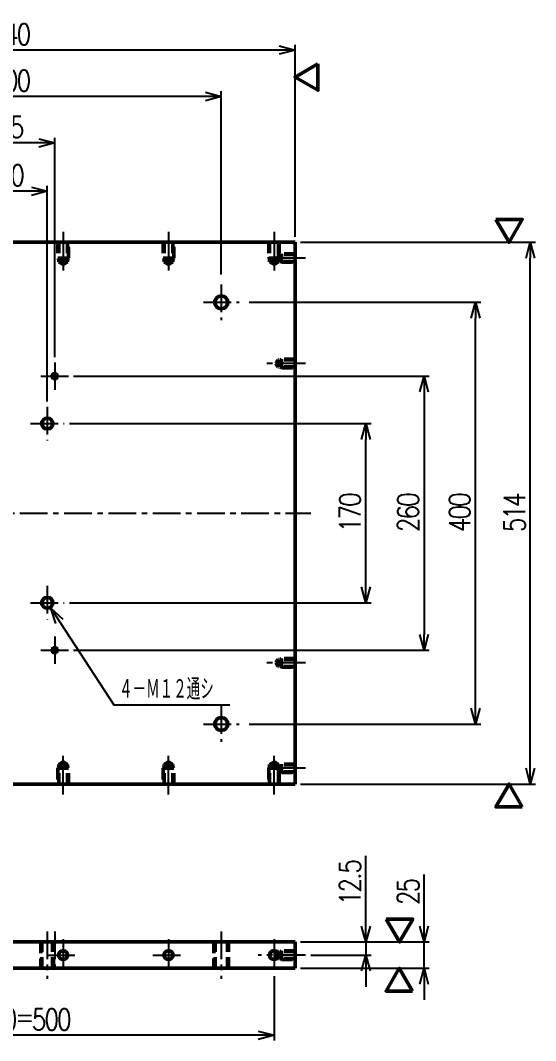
# Model space of a CAD drawing. Header units: millimetres. Extents: x -220 to 768, y -69 to 899.
# Drawn here: x 280 to 768, y -69 to 899 of the extents above; entities that cross this region are included whole.
import ezdxf

# ---------------------------------------------------------------- set-up
doc = ezdxf.new("R2010")
doc.units = ezdxf.units.MM
doc.header["$LTSCALE"] = 0.826772
doc.linetypes.add('CENTER', pattern=[50.8, 31.75, -6.35, 6.35, -6.35])
doc.linetypes.add('DASHED', pattern=[19.05, 12.7, -6.35])
doc.layers.add('NoLayerName_001', color=7, linetype='Continuous')
doc.layers.add('NoLayerName_002', color=7, linetype='Continuous')
doc.styles.get("Standard").update_dxf_attribs({"font": 'txt', "bigfont": 'extfont2'})
doc.dimstyles.get("Standard").update_dxf_attribs({"dimtxt": 2.5, "dimasz": 2.5, "dimexe": 1.25, "dimexo": 0.625, "dimtad": 1, "dimdec": 3, "dimzin": 0, "dimdsep": 46, "dimtxsty": 'Standard', "dimcen": 2.5, "dimadec": 0, "dimazin": 0, "dimtfac": 0.75, "dimtdec": 3, "dimtmove": 0, "dimatfit": 3, "dimfxl": 1, "dimarcsym": 0})

# ---------------------------------------------------------------- blocks, each defined once
blk = doc.blocks.new('_OPEN30')
at = {"color": 0, "linetype": 'ByBlock', "lineweight": -2}
for p, q in [((-1, 0.267949), (0, 0)), ((0, 0), (-1, -0.267949)), ((0, 0), (-1, 0))]:
    blk.add_line(p, q, dxfattribs=at)
blk = doc.blocks.new('*D57')
at = {"layer": 'Defpoints', "color": 0}
for p in [(540, 25), (662.25, 25), (540, 0)]:
    blk.add_point(p, dxfattribs=at)
at = {"layer": 'NoLayerName_002', "color": 0, "linetype": 'Continuous', "lineweight": 25}
for p, q in [((662.25, 25), (662.25, 89)), ((662.25, 40), (662.25, 55)), ((545, 25), (667.25, 25)), ((662.25, 0), (662.25, 25)), ((545, 0), (667.25, 0)), ((662.25, -15), (662.25, -30))]:
    blk.add_line(p, q, dxfattribs=at)
at = {"layer": 'NoLayerName_002', "color": 0, "lineweight": 25, "xscale": 15, "yscale": 15, "zscale": 15}
for p, rotation in [((662.25, 25), 270), ((662.25, 0), 90)]:
    blk.add_blockref('_OPEN30', p, dxfattribs=dict(at, rotation=rotation))
at = {"layer": 'NoLayerName_002', "color": 2, "lineweight": 50, "insert": (647.25, 72), "char_height": 20, "attachment_point": 5, "rotation": 90}
blk.add_mtext('\\W0.8000;\\T0.8750;25', dxfattribs=at)
blk = doc.blocks.new('SX_FinishSymbol_1')
at = {"color": 0, "linetype": 'ByBlock', "lineweight": -2}
blk.add_lwpolyline([(-0.5, 0.866), (0, 0), (0.5, 0.866)], close=True, dxfattribs=at)
blk = doc.blocks.new('*D59')
at = {"layer": 'Defpoints', "color": 0}
for p in [(20, -2.5), (520, -2.5), (20, -63.58)]:
    blk.add_point(p, dxfattribs=at)
at = {"layer": 'NoLayerName_001', "color": 0, "linetype": 'Continuous', "lineweight": 25}
for p, q in [((20, -7.5), (20, -68.58)), ((520, -7.5), (520, -68.58)), ((505, -63.58), (35, -63.58))]:
    blk.add_line(p, q, dxfattribs=at)
at = {"layer": 'NoLayerName_001', "color": 0, "lineweight": 25, "xscale": 15, "yscale": 15, "zscale": 15}
for p, rotation in [((20, -63.58), 180), ((520, -63.58), 360)]:
    blk.add_blockref('_OPEN30', p, dxfattribs=dict(at, rotation=rotation))
at = {"layer": 'NoLayerName_001', "color": 2, "lineweight": 50, "insert": (270, -48.58), "char_height": 20, "attachment_point": 5}
blk.add_mtext('\\W0.8000;\\T0.8750;5×100＝500', dxfattribs=at)
blk = doc.blocks.new('*D60')
at = {"layer": 'Defpoints', "color": 0}
for p in [(540, 25), (550, 12.5), (607.07, 12.5)]:
    blk.add_point(p, dxfattribs=at)
at = {"layer": 'NoLayerName_002', "color": 0, "linetype": 'Continuous', "lineweight": 25}
for p, q in [((607.07, 25), (607.07, 106.71)), ((607.07, 40), (607.07, 55)), ((545, 25), (612.07, 25)), ((607.07, 25), (607.07, 12.5)), ((555, 12.5), (612.07, 12.5)), ((607.07, -2.5), (607.07, -17.5))]:
    blk.add_line(p, q, dxfattribs=at)
at = {"layer": 'NoLayerName_002', "color": 0, "lineweight": 25, "xscale": 15, "yscale": 15, "zscale": 15}
for p, rotation in [((607.07, 25), 270), ((607.07, 12.5), 90)]:
    blk.add_blockref('_OPEN30', p, dxfattribs=dict(at, rotation=rotation))
at = {"layer": 'NoLayerName_002', "color": 2, "lineweight": 50, "insert": (592.07, 80.86), "char_height": 20, "attachment_point": 5, "rotation": 90}
blk.add_mtext('\\W0.8000;\\T0.8750;12.5', dxfattribs=at)
blk = doc.blocks.new('JZB_0004')
at = {"layer": 'NoLayerName_001', "color": 7, "linetype": 'Continuous', "lineweight": 50}
for p, q in [((0, 0), (0, 25)), ((0, 25), (540, 25)), ((540, 25), (540, 0)), ((540, 0), (0, 0))]:
    blk.add_line(p, q, dxfattribs=at)
for centre, start, end in [((20, 12.5), 142.22869, 217.77131), ((520, 12.5), 322.22869, 37.77131)]:
    blk.add_arc(centre, 4.19, start, end, dxfattribs=at)
blk = doc.blocks.new('JZB_0008')
at = {"layer": 'NoLayerName_001', "color": 4, "linetype": 'CENTER', "lineweight": 25}
for p, q in [((15, 30), (15, 0)), ((0, 15), (30, 15))]:
    blk.add_line(p, q, dxfattribs=at)
at = {"layer": 'NoLayerName_001', "color": 3, "linetype": 'Continuous', "lineweight": 25}
blk.add_circle((15, 15), 5, dxfattribs=at)
at = {"layer": 'NoLayerName_001', "color": 7, "linetype": 'Continuous', "lineweight": 50}
blk.add_circle((15, 15), 4.19, dxfattribs=at)
blk = doc.blocks.new('JZB_0009')
at = {"layer": 'NoLayerName_001', "color": 4, "linetype": 'CENTER', "lineweight": 25}
blk.add_line((5, 30), (5, 0), dxfattribs=at)
at = {"layer": 'NoLayerName_001', "color": 3, "linetype": 'Continuous', "lineweight": 25}
blk.add_circle((5, 15), 5, dxfattribs=at)
at = {"layer": 'NoLayerName_001', "color": 7, "linetype": 'Continuous', "lineweight": 50}
blk.add_arc((5, 15), 4.19, 37.77131, 322.22869, dxfattribs=at)
blk = doc.blocks.new('JZB_0010')
at = {"layer": 'NoLayerName_001', "color": 4, "linetype": 'CENTER', "lineweight": 25}
for p, q in [((15, 30), (15, 0)), ((0, 15), (30, 15))]:
    blk.add_line(p, q, dxfattribs=at)
at = {"layer": 'NoLayerName_001', "color": 3, "linetype": 'Continuous', "lineweight": 25}
blk.add_circle((15, 15), 5, dxfattribs=at)
at = {"layer": 'NoLayerName_001', "color": 7, "linetype": 'Continuous', "lineweight": 50}
blk.add_circle((15, 15), 4.19, dxfattribs=at)
blk = doc.blocks.new('JZB_0012')
at = {"layer": 'NoLayerName_001', "color": 4, "linetype": 'CENTER', "lineweight": 25}
blk.add_line((45, 4), (0, 4), dxfattribs=at)
at = {"layer": 'NoLayerName_001', "color": 7, "linetype": 'Continuous', "lineweight": 50}
for p, q in [((18.31, 6.57), (18.74, 7.31)), ((18.74, 0.69), (18.31, 1.43)), ((18.75, 5.87), (18.75, 7.31)), ((18.75, 0.69), (18.75, 2.13))]:
    blk.add_line(p, q, dxfattribs=at)
at = {"layer": 'NoLayerName_001', "color": 3, "linetype": 'DASHED', "lineweight": 50}
for p, q in [((18.75, 7.32), (18.74, 7.31)), ((18.74, 0.69), (18.75, 0.67)), ((35, 7.32), (18.75, 7.32)), ((18.75, 7.32), (18.75, 7.31)), ((18.75, 0.69), (18.75, 0.67)), ((35, 0.67), (18.75, 0.67)), ((22, 8), (20.83, 7.32)), ((22, 0), (20.83, 0.67)), ((35, 8), (22, 8)), ((22, 8), (22, 0)), ((22, 0), (35, 0))]:
    blk.add_line(p, q, dxfattribs=at)
blk = doc.blocks.new('JZB_0013')
at = {"layer": 'NoLayerName_001', "color": 4, "linetype": 'CENTER', "lineweight": 25}
blk.add_line((7, 45), (7, 0), dxfattribs=at)
at = {"layer": 'NoLayerName_001', "color": 3, "linetype": 'DASHED', "lineweight": 50}
for p, q in [((0, 35), (0, 10)), ((1.1, 10), (1.1, 35)), ((12.9, 10), (12.9, 35)), ((14, 10), (14, 35))]:
    blk.add_line(p, q, dxfattribs=at)
blk = doc.blocks.new('JZB_0016')
at = {"layer": 'NoLayerName_001', "color": 3, "linetype": 'DASHED', "lineweight": 50}
for p, q in [((1.48, 5.13), (0, 2.57)), ((0, 2.57), (1.48, 0)), ((1.92, 4.44), (1.92, 0.7))]:
    blk.add_line(p, q, dxfattribs=at)
blk = doc.blocks.new('JZB_0018')
at = {"layer": 'NoLayerName_001', "color": 4, "linetype": 'CENTER', "lineweight": 25}
blk.add_line((6, 45), (6, 0), dxfattribs=at)
at = {"layer": 'NoLayerName_001', "color": 3, "linetype": 'DASHED', "lineweight": 50}
for p, q in [((0, 35), (0, 10)), ((0.95, 10), (0.95, 35)), ((11.05, 10), (11.05, 35)), ((12, 10), (12, 35))]:
    blk.add_line(p, q, dxfattribs=at)
blk = doc.blocks.new('JZB_0020')
at = {"layer": 'NoLayerName_001', "color": 4, "linetype": 'CENTER', "lineweight": 25}
blk.add_line((0, 36.42), (0, 0), dxfattribs=at)
blk = doc.blocks.new('*D61')
at = {"layer": 'Defpoints', "color": 0}
for p in [(235, 737.07), (235, 532.71), (305, 532.71)]:
    blk.add_point(p, dxfattribs=at)
at = {"layer": 'NoLayerName_002', "color": 0, "linetype": 'Continuous', "lineweight": 25}
for p, q in [((235, 537.71), (235, 742.07)), ((290, 737.07), (250, 737.07)), ((305, 537.71), (305, 742.07))]:
    blk.add_line(p, q, dxfattribs=at)
at = {"layer": 'NoLayerName_002', "color": 0, "lineweight": 25, "xscale": 15, "yscale": 15, "zscale": 15, "rotation": 180}
blk.add_blockref('_OPEN30', (235, 737.07), dxfattribs=at)
at = {"layer": 'NoLayerName_002', "color": 0, "lineweight": 25, "xscale": 15, "yscale": 15, "zscale": 15}
blk.add_blockref('_OPEN30', (305, 737.07), dxfattribs=at)
at = {"layer": 'NoLayerName_002', "color": 2, "lineweight": 50, "insert": (270, 752.07), "char_height": 20, "attachment_point": 5}
blk.add_mtext('\\W0.8000;\\T0.8750;70', dxfattribs=at)
blk = doc.blocks.new('DIM_0004')
at = {"color": 3, "linetype": 'Continuous', "lineweight": 25}
for points in [[(4.81, 77.14), (0, 91.91), (11.55, 81.53)], [(0, 91.91), (59.79, 0), (169.79, 0)]]:
    blk.add_lwpolyline(points, dxfattribs=at)
at = {"color": 2, "linetype": 'Continuous', "lineweight": 50, "width": 0.583333}
blk.add_text('４－Ｍ１２通シ', height=20, dxfattribs=at).set_placement((64.79, 5))
blk = doc.blocks.new('*D68')
at = {"layer": 'Defpoints', "color": 0}
for p in [(325, 561.71), (325, 301.71), (662.25, 301.71)]:
    blk.add_point(p, dxfattribs=at)
at = {"layer": 'NoLayerName_001', "color": 0, "linetype": 'Continuous', "lineweight": 25}
for p, q in [((330, 561.71), (667.25, 561.71)), ((662.25, 546.71), (662.25, 316.71)), ((330, 301.71), (667.25, 301.71))]:
    blk.add_line(p, q, dxfattribs=at)
at = {"layer": 'NoLayerName_001', "color": 0, "lineweight": 25, "xscale": 15, "yscale": 15, "zscale": 15}
for p, rotation in [((662.25, 561.71), 90), ((662.25, 301.71), 270)]:
    blk.add_blockref('_OPEN30', p, dxfattribs=dict(at, rotation=rotation))
at = {"layer": 'NoLayerName_001', "color": 2, "lineweight": 50, "insert": (647.25, 431.71), "char_height": 20, "attachment_point": 5, "rotation": 90}
blk.add_mtext('\\W0.8000;\\T0.8750;260', dxfattribs=at)
blk = doc.blocks.new('*D69')
at = {"layer": 'Defpoints', "color": 0}
for p in [(491.5, 631.71), (711.12, 631.71), (491.5, 231.71)]:
    blk.add_point(p, dxfattribs=at)
at = {"layer": 'NoLayerName_002', "color": 0, "linetype": 'Continuous', "lineweight": 25}
for p, q in [((496.5, 631.71), (716.12, 631.71)), ((711.12, 246.71), (711.12, 616.71)), ((496.5, 231.71), (716.12, 231.71))]:
    blk.add_line(p, q, dxfattribs=at)
at = {"layer": 'NoLayerName_002', "color": 0, "lineweight": 25, "xscale": 15, "yscale": 15, "zscale": 15}
for p, rotation in [((711.12, 631.71), 90), ((711.12, 231.71), 270)]:
    blk.add_blockref('_OPEN30', p, dxfattribs=dict(at, rotation=rotation))
at = {"layer": 'NoLayerName_002', "color": 2, "lineweight": 50, "insert": (696.12, 431.71), "char_height": 20, "attachment_point": 5, "rotation": 90}
blk.add_mtext('\\W0.8000;\\T0.8750;400', dxfattribs=at)
blk = doc.blocks.new('*D70')
at = {"layer": 'Defpoints', "color": 0}
for p in [(540, 688.71), (763.07, 688.71), (540, 174.71)]:
    blk.add_point(p, dxfattribs=at)
at = {"layer": 'NoLayerName_002', "color": 0, "linetype": 'Continuous', "lineweight": 25}
for p, q in [((545, 688.71), (768.07, 688.71)), ((763.07, 189.71), (763.07, 673.71)), ((545, 174.71), (768.07, 174.71))]:
    blk.add_line(p, q, dxfattribs=at)
at = {"layer": 'NoLayerName_002', "color": 0, "lineweight": 25, "xscale": 15, "yscale": 15, "zscale": 15}
for p, rotation in [((763.07, 688.71), 90), ((763.07, 174.71), 270)]:
    blk.add_blockref('_OPEN30', p, dxfattribs=dict(at, rotation=rotation))
at = {"layer": 'NoLayerName_002', "color": 2, "lineweight": 50, "insert": (748.07, 431.71), "char_height": 20, "attachment_point": 5, "rotation": 90}
blk.add_mtext('\\W0.8000;\\T0.8750;514', dxfattribs=at)
blk = doc.blocks.new('*D71')
at = {"layer": 'Defpoints', "color": 0}
for p in [(227, 782.83), (227, 574.71), (312, 574.71)]:
    blk.add_point(p, dxfattribs=at)
at = {"layer": 'NoLayerName_001', "color": 0, "linetype": 'Continuous', "lineweight": 25}
for p, q in [((227, 579.71), (227, 787.83)), ((312, 579.71), (312, 787.83)), ((297, 782.83), (242, 782.83))]:
    blk.add_line(p, q, dxfattribs=at)
at = {"layer": 'NoLayerName_001', "color": 0, "lineweight": 25, "xscale": 15, "yscale": 15, "zscale": 15, "rotation": 180}
blk.add_blockref('_OPEN30', (227, 782.83), dxfattribs=at)
at = {"layer": 'NoLayerName_001', "color": 0, "lineweight": 25, "xscale": 15, "yscale": 15, "zscale": 15}
blk.add_blockref('_OPEN30', (312, 782.83), dxfattribs=at)
at = {"layer": 'NoLayerName_001', "color": 2, "lineweight": 50, "insert": (269.5, 797.83), "char_height": 20, "attachment_point": 5}
blk.add_mtext('\\W0.8000;\\T0.8750;85', dxfattribs=at)
blk = doc.blocks.new('*D72')
at = {"layer": 'Defpoints', "color": 0}
for p in [(70, 826.91), (70, 653.21), (470, 653.21)]:
    blk.add_point(p, dxfattribs=at)
at = {"layer": 'NoLayerName_002', "color": 0, "linetype": 'Continuous', "lineweight": 25}
for p, q in [((70, 658.21), (70, 831.91)), ((455, 826.91), (85, 826.91)), ((470, 658.21), (470, 831.91))]:
    blk.add_line(p, q, dxfattribs=at)
at = {"layer": 'NoLayerName_002', "color": 0, "lineweight": 25, "xscale": 15, "yscale": 15, "zscale": 15, "rotation": 180}
blk.add_blockref('_OPEN30', (70, 826.91), dxfattribs=at)
at = {"layer": 'NoLayerName_002', "color": 0, "lineweight": 25, "xscale": 15, "yscale": 15, "zscale": 15}
blk.add_blockref('_OPEN30', (470, 826.91), dxfattribs=at)
at = {"layer": 'NoLayerName_002', "color": 2, "lineweight": 50, "insert": (270, 841.91), "char_height": 20, "attachment_point": 5}
blk.add_mtext('\\W0.8000;\\T0.8750;400', dxfattribs=at)
blk = doc.blocks.new('*D73')
at = {"layer": 'Defpoints', "color": 0}
for p in [(0, 870.99), (0, 688.71), (540, 688.71)]:
    blk.add_point(p, dxfattribs=at)
at = {"layer": 'NoLayerName_002', "color": 0, "linetype": 'Continuous', "lineweight": 25}
for p, q in [((0, 693.71), (0, 875.99)), ((525, 870.99), (15, 870.99)), ((540, 693.71), (540, 875.99))]:
    blk.add_line(p, q, dxfattribs=at)
at = {"layer": 'NoLayerName_002', "color": 0, "lineweight": 25, "xscale": 15, "yscale": 15, "zscale": 15}
for p, rotation in [((0, 870.99), 180), ((540, 870.99), 360)]:
    blk.add_blockref('_OPEN30', p, dxfattribs=dict(at, rotation=rotation))
at = {"layer": 'NoLayerName_002', "color": 2, "lineweight": 50, "insert": (270, 885.99), "char_height": 20, "attachment_point": 5}
blk.add_mtext('\\W0.8000;\\T0.8750;540', dxfattribs=at)
blk = doc.blocks.new('*D75')
at = {"layer": 'Defpoints', "color": 0}
for p in [(321, 516.71), (607.07, 516.71), (321, 346.71)]:
    blk.add_point(p, dxfattribs=at)
at = {"layer": 'NoLayerName_002', "color": 0, "linetype": 'Continuous', "lineweight": 25}
for p, q in [((326, 516.71), (612.07, 516.71)), ((607.07, 361.71), (607.07, 501.71)), ((326, 346.71), (612.07, 346.71))]:
    blk.add_line(p, q, dxfattribs=at)
at = {"layer": 'NoLayerName_002', "color": 0, "lineweight": 25, "xscale": 15, "yscale": 15, "zscale": 15}
for p, rotation in [((607.07, 516.71), 90), ((607.07, 346.71), 270)]:
    blk.add_blockref('_OPEN30', p, dxfattribs=dict(at, rotation=rotation))
at = {"layer": 'NoLayerName_002', "color": 2, "lineweight": 50, "insert": (592.07, 431.71), "char_height": 20, "attachment_point": 5, "rotation": 90}
blk.add_mtext('\\W0.8000;\\T0.8750;170', dxfattribs=at)
blk = doc.blocks.new('JZB_0021')
at = {"layer": 'NoLayerName_001', "color": 7, "linetype": 'Continuous', "lineweight": 50}
for p, q in [((0, 0), (0, 514)), ((540, 514), (0, 514)), ((540, 0), (540, 514)), ((0, 0), (540, 0))]:
    blk.add_line(p, q, dxfattribs=at)
at = {"layer": 'NoLayerName_001', "color": 3, "linetype": 'DASHED', "lineweight": 50}
for points, start_tangent, end_tangent in [([(16.25, 499.34), (16.03, 500.33), (15.69, 501.16), (15.28, 501.89), (15.05, 502.25), (15, 502.32)], (-0.212428, 0.977177), (-0.551256, 0.834336)), ([(15.81, 495.68), (15.9, 495.79), (16.15, 496.12), (16.25, 496.25)], (0.619089, 0.785321), (0.595427, 0.803409)), ([(16.25, 496.25), (16.38, 496.72), (16.66, 498.39), (16.69, 499)], (0.262194, 0.965015), (0.039124, 0.999234)), ([(523.31, 499), (523.38, 497.94), (523.7, 496.43), (523.75, 496.25)], (0.066949, -0.997756), (0.27203, -0.962289)), ([(523.75, 499.34), (523.74, 499.02), (523.74, 499)], (-0.019305, -0.999814), (-0.001215, -0.999999)), ([(525, 502.32), (524.99, 502.31), (524.85, 502.09), (524.57, 501.63), (524.17, 500.86), (523.81, 499.75), (523.75, 499.34)], (-0.553244, -0.83302), (-0.143059, -0.989714)), ([(523.75, 496.25), (524.07, 495.83), (524.19, 495.68)], (0.603583, -0.7973), (0.618128, -0.786077)), ([(15, 11.68), (15.01, 11.69), (15.15, 11.91), (15.43, 12.37), (15.83, 13.14), (16.19, 14.25), (16.25, 14.66)], (0.553244, 0.83302), (0.143059, 0.989714)), ([(16.25, 17.75), (15.93, 18.17), (15.81, 18.32)], (-0.603583, 0.7973), (-0.618128, 0.786077)), ([(16.69, 15), (16.62, 16.06), (16.3, 17.57), (16.25, 17.75)], (-0.066949, 0.997756), (-0.27203, 0.962289)), ([(16.25, 14.66), (16.26, 14.98), (16.26, 15)], (0.019305, 0.999814), (0.001215, 0.999999)), ([(523.75, 17.75), (523.62, 17.28), (523.34, 15.61), (523.31, 15)], (-0.262194, -0.965015), (-0.039124, -0.999234)), ([(524.19, 18.32), (524.1, 18.21), (523.85, 17.88), (523.75, 17.75)], (-0.619089, -0.785321), (-0.595427, -0.803409)), ([(523.75, 14.66), (523.97, 13.67), (524.31, 12.84), (524.72, 12.11), (524.95, 11.75), (525, 11.68)], (0.212428, -0.977177), (0.551256, -0.834336))]:
    blk.add_spline(points, degree=3, dxfattribs=dict(at, start_tangent=start_tangent, end_tangent=end_tangent))
blk = doc.blocks.new('JZB_0024')
at = {"layer": 'NoLayerName_001', "color": 4, "linetype": 'CENTER', "lineweight": 25}
for p, q in [((16, 32), (16, 0)), ((0, 16), (32, 16))]:
    blk.add_line(p, q, dxfattribs=at)
at = {"layer": 'NoLayerName_001', "color": 3, "linetype": 'Continuous', "lineweight": 25}
blk.add_circle((16, 16), 6, dxfattribs=at)
at = {"layer": 'NoLayerName_001', "color": 7, "linetype": 'Continuous', "lineweight": 50}
blk.add_circle((16, 16), 5.05, dxfattribs=at)
blk = doc.blocks.new('JZB_0025')
at = {"layer": 'NoLayerName_001', "color": 4, "linetype": 'CENTER', "lineweight": 25}
for p, q in [((16, 32), (16, 0)), ((0, 16), (32, 16))]:
    blk.add_line(p, q, dxfattribs=at)
at = {"layer": 'NoLayerName_001', "color": 3, "linetype": 'Continuous', "lineweight": 25}
blk.add_circle((16, 16), 6, dxfattribs=at)
at = {"layer": 'NoLayerName_001', "color": 7, "linetype": 'Continuous', "lineweight": 50}
blk.add_circle((16, 16), 5.05, dxfattribs=at)
blk = doc.blocks.new('JZB_0028')
at = {"layer": 'NoLayerName_001', "color": 4, "linetype": 'CENTER', "lineweight": 25}
blk.add_line((5, 0), (5, 41.17), dxfattribs=at)
at = {"layer": 'NoLayerName_001', "color": 3, "linetype": 'DASHED', "lineweight": 50}
for p, q in [((5, 31.17), (0.81, 28.75)), ((9.19, 28.75), (5, 31.17)), ((0, 25), (0.81, 26.4)), ((0, 25), (0, 10)), ((8.74, 25), (0, 25)), ((0.81, 28.75), (9.19, 28.75)), ((0.81, 10), (0.81, 28.75)), ((9.19, 28.75), (9.19, 28.32)), ((9.19, 21.71), (9.19, 10)), ((10, 21.71), (10, 10))]:
    blk.add_line(p, q, dxfattribs=at)
blk = doc.blocks.new('JZB_0029')
at = {"layer": 'NoLayerName_001', "color": 4, "linetype": 'CENTER', "lineweight": 25}
blk.add_line((36.26, 4), (0, 4), dxfattribs=at)
at = {"layer": 'NoLayerName_001', "color": 3, "linetype": 'DASHED', "lineweight": 50}
for p, q in [((10, 4), (10.01, 3.66)), ((10.01, 6.75), (10.01, 3.66)), ((26.26, 7.33), (10.44, 7.33)), ((26.26, 0.67), (11.23, 0.67)), ((13.26, 0), (12.09, 0.67)), ((13.26, 8), (13.25, 8)), ((26.26, 8), (13.26, 8)), ((13.26, 8), (13.26, 0)), ((13.26, 0), (26.26, 0))]:
    blk.add_line(p, q, dxfattribs=at)
blk = doc.blocks.new('JZB_0030')
at = {"layer": 'NoLayerName_001', "color": 4, "linetype": 'CENTER', "lineweight": 25}
blk.add_line((36.25, 4), (0, 4), dxfattribs=at)
at = {"layer": 'NoLayerName_001', "color": 3, "linetype": 'DASHED', "lineweight": 50}
for p, q in [((10, 4.34), (10, 1.25)), ((26.25, 0.67), (10.44, 0.67)), ((26.25, 7.32), (11.23, 7.32)), ((13.25, 0), (12.08, 0.67)), ((13.25, 8), (13.23, 7.99)), ((26.25, 8), (13.25, 8)), ((13.25, 8), (13.25, 0)), ((13.25, 0), (26.25, 0))]:
    blk.add_line(p, q, dxfattribs=at)
blk = doc.blocks.new('JZB_0031')
at = {"layer": 'NoLayerName_001', "color": 4, "linetype": 'CENTER', "lineweight": 25}
blk.add_line((5, 41.17), (5, 0), dxfattribs=at)
at = {"layer": 'NoLayerName_001', "color": 3, "linetype": 'DASHED', "lineweight": 50}
for p, q in [((0, 31.17), (0, 16.17)), ((0.81, 31.17), (0.81, 12.42)), ((9.19, 19.46), (9.19, 31.17)), ((10, 31.17), (10, 19.46)), ((0, 16.17), (8.74, 16.17)), ((0, 16.17), (0.81, 14.77)), ((0.81, 12.42), (5, 10)), ((9.19, 12.42), (0.81, 12.42)), ((5, 10), (9.19, 12.42)), ((9.19, 12.85), (9.19, 12.42))]:
    blk.add_line(p, q, dxfattribs=at)
blk = doc.blocks.new('JZB_0032')
at = {"layer": 'NoLayerName_001', "color": 4, "linetype": 'CENTER', "lineweight": 25}
blk.add_line((5, 0), (5, 41.17), dxfattribs=at)
at = {"layer": 'NoLayerName_001', "color": 3, "linetype": 'DASHED', "lineweight": 50}
for p, q in [((5, 31.17), (0.81, 28.75)), ((9.19, 28.75), (5, 31.17)), ((0, 25), (0.81, 26.4)), ((0, 25), (0, 10)), ((10, 25), (0, 25)), ((0.81, 28.75), (9.19, 28.75)), ((0.81, 10), (0.81, 28.75)), ((9.19, 10), (9.19, 28.75)), ((10, 25), (9.19, 26.4)), ((10, 10), (10, 25))]:
    blk.add_line(p, q, dxfattribs=at)
blk = doc.blocks.new('JZB_0037')
at = {"layer": 'NoLayerName_001', "color": 4, "linetype": 'CENTER', "lineweight": 25}
blk.add_line((5, 41.17), (5, 0), dxfattribs=at)
at = {"layer": 'NoLayerName_001', "color": 3, "linetype": 'DASHED', "lineweight": 50}
for p, q in [((0, 31.17), (0, 16.17)), ((0.81, 31.17), (0.81, 12.42)), ((9.19, 31.17), (9.19, 12.42)), ((10, 16.17), (10, 31.17)), ((0, 16.17), (10, 16.17)), ((0, 16.17), (0.81, 14.77)), ((9.19, 12.42), (0.81, 12.42)), ((0.81, 12.42), (5, 10)), ((5, 10), (9.19, 12.42)), ((10, 16.17), (9.19, 14.77))]:
    blk.add_line(p, q, dxfattribs=at)
blk = doc.blocks.new('JZB_0038')
at = {"layer": 'NoLayerName_001', "color": 4, "linetype": 'CENTER', "lineweight": 25}
blk.add_line((5, 41.17), (5, 0), dxfattribs=at)
at = {"layer": 'NoLayerName_001', "color": 3, "linetype": 'DASHED', "lineweight": 50}
for p, q in [((0, 31.17), (0, 16.17)), ((0.81, 31.17), (0.81, 12.42)), ((9.19, 31.17), (9.19, 12.42)), ((10, 16.17), (10, 31.17)), ((0, 16.17), (10, 16.17)), ((0, 16.17), (0.81, 14.77)), ((9.19, 12.42), (0.81, 12.42)), ((0.81, 12.42), (5, 10)), ((5, 10), (9.19, 12.42)), ((10, 16.17), (9.19, 14.77))]:
    blk.add_line(p, q, dxfattribs=at)
blk = doc.blocks.new('JZB_0041')
at = {"layer": 'NoLayerName_001', "color": 4, "linetype": 'CENTER', "lineweight": 25}
blk.add_line((5, 0), (5, 41.17), dxfattribs=at)
at = {"layer": 'NoLayerName_001', "color": 3, "linetype": 'DASHED', "lineweight": 50}
for p, q in [((5, 31.17), (0.81, 28.75)), ((9.19, 28.75), (5, 31.17)), ((0, 25), (0.81, 26.4)), ((0, 25), (0, 10)), ((10, 25), (0, 25)), ((0.81, 28.75), (9.19, 28.75)), ((0.81, 10), (0.81, 28.75)), ((9.19, 10), (9.19, 28.75)), ((10, 25), (9.19, 26.4)), ((10, 10), (10, 25))]:
    blk.add_line(p, q, dxfattribs=at)
blk = doc.blocks.new('JZB_0044')
at = {"layer": 'NoLayerName_001', "color": 4, "linetype": 'CENTER', "lineweight": 25}
blk.add_line((38.17, 4), (0, 4), dxfattribs=at)
at = {"layer": 'NoLayerName_001', "color": 3, "linetype": 'DASHED', "lineweight": 50}
for p, q in [((11.92, 7.32), (10, 4)), ((10, 4), (11.92, 0.68)), ((28.17, 7.32), (11.92, 7.32)), ((11.92, 0.68), (11.92, 7.32)), ((28.17, 0.68), (11.92, 0.68)), ((15.17, 8), (14, 7.32)), ((15.17, 0), (14, 0.68)), ((28.17, 8), (15.17, 8)), ((15.17, 8), (15.17, 0)), ((15.17, 0), (28.17, 0))]:
    blk.add_line(p, q, dxfattribs=at)
blk = doc.blocks.new('JZB_0045')
at = {"layer": 'NoLayerName_001', "color": 4, "linetype": 'CENTER', "lineweight": 25}
blk.add_line((38.17, 4), (0, 4), dxfattribs=at)
at = {"layer": 'NoLayerName_001', "color": 3, "linetype": 'DASHED', "lineweight": 50}
for p, q in [((11.92, 7.32), (10, 4)), ((10, 4), (11.92, 0.67)), ((11.92, 0.67), (11.92, 7.32)), ((28.17, 7.32), (11.92, 7.32)), ((28.17, 0.67), (11.92, 0.67)), ((15.17, 8), (14, 7.32)), ((15.17, 0), (14, 0.67)), ((28.17, 8), (15.17, 8)), ((15.17, 8), (15.17, 0)), ((15.17, 0), (28.17, 0))]:
    blk.add_line(p, q, dxfattribs=at)
blk = doc.blocks.new('JZB_0047')
at = {"layer": 'NoLayerName_001', "color": 4, "linetype": 'CENTER', "lineweight": 25}
for p, q in [((17, 34), (17, 0)), ((0, 17), (34, 17))]:
    blk.add_line(p, q, dxfattribs=at)
at = {"layer": 'NoLayerName_001', "color": 3, "linetype": 'Continuous', "lineweight": 25}
blk.add_circle((17, 17), 7, dxfattribs=at)
at = {"layer": 'NoLayerName_001', "color": 7, "linetype": 'Continuous', "lineweight": 50}
blk.add_circle((17, 17), 5.9, dxfattribs=at)
blk = doc.blocks.new('JZB_0048')
at = {"layer": 'NoLayerName_001', "color": 4, "linetype": 'CENTER', "lineweight": 25}
for p, q in [((17, 34), (17, 0)), ((0, 17), (34, 17))]:
    blk.add_line(p, q, dxfattribs=at)
at = {"layer": 'NoLayerName_001', "color": 3, "linetype": 'Continuous', "lineweight": 25}
blk.add_circle((17, 17), 7, dxfattribs=at)
at = {"layer": 'NoLayerName_001', "color": 7, "linetype": 'Continuous', "lineweight": 50}
blk.add_circle((17, 17), 5.9, dxfattribs=at)
blk = doc.blocks.new('JZB_0050')
at = {"layer": 'NoLayerName_001', "color": 4, "linetype": 'CENTER', "lineweight": 25}
for p, q in [((13, 26), (13, 0)), ((0, 13), (26, 13))]:
    blk.add_line(p, q, dxfattribs=at)
at = {"layer": 'NoLayerName_001', "color": 3, "linetype": 'Continuous', "lineweight": 25}
blk.add_circle((13, 13), 3, dxfattribs=at)
at = {"layer": 'NoLayerName_001', "color": 7, "linetype": 'Continuous', "lineweight": 50}
blk.add_circle((13, 13), 2.46, dxfattribs=at)
blk = doc.blocks.new('JZB_0052')
at = {"layer": 'NoLayerName_001', "color": 4, "linetype": 'CENTER', "lineweight": 25}
for p, q in [((13, 26), (13, 0)), ((0, 13), (26, 13))]:
    blk.add_line(p, q, dxfattribs=at)
at = {"layer": 'NoLayerName_001', "color": 3, "linetype": 'Continuous', "lineweight": 25}
blk.add_circle((13, 13), 3, dxfattribs=at)
at = {"layer": 'NoLayerName_001', "color": 7, "linetype": 'Continuous', "lineweight": 50}
blk.add_circle((13, 13), 2.46, dxfattribs=at)

msp = doc.modelspace()

# ---------------------------------------------------------------- linework, layer by layer
at = {"layer": 'NoLayerName_002', "color": 4, "linetype": 'CENTER', "lineweight": 25}
msp.add_line((-15, 431.7087), (555, 431.7087), dxfattribs=at)

# ---------------------------------------------------------------- block references
at = {"layer": 'NoLayerName_001'}
for name, p in [('JZB_0038', (315, 657.5396)), ('JZB_0037', (415, 657.5396)), ('JZB_0031', (515, 657.5396)), ('JZB_0021', (0, 174.7087)), ('JZB_0030', (513.75, 669.7087)), ('JZB_0048', (453, 614.7087)), ('JZB_0052', (299, 548.7087)), ('JZB_0045', (511.8303, 569.7087)), ('JZB_0024', (289, 500.7087)), ('JZB_0025', (289, 330.7087)), ('JZB_0050', (299, 288.7087)), ('JZB_0044', (511.8303, 285.7087)), ('JZB_0047', (453, 214.7087)), ('JZB_0032', (315, 164.7087)), ('JZB_0041', (415, 164.7087)), ('JZB_0028', (515, 164.7087)), ('JZB_0029', (513.7438, 185.7087)), ('JZB_0018', (299, -10)), ('JZB_0020', (312, -1.4203)), ('JZB_0013', (463, -10)), ('JZB_0004', (0, 0)), ('JZB_0008', (305, -2.5)), ('JZB_0010', (405, -2.5)), ('JZB_0009', (515, -2.5)), ('JZB_0012', (505, 8.5)), ('JZB_0016', (521.8303, 9.9336))]:
    msp.add_blockref(name, p, dxfattribs=at)
at = {"layer": 'NoLayerName_001', "color": 1, "lineweight": 50, "xscale": 25, "yscale": 25, "zscale": 25}
msp.add_blockref('SX_FinishSymbol_1', (639.016, 25), dxfattribs=at)
at = {"layer": 'NoLayerName_001', "color": 1, "lineweight": 50, "xscale": 24.99999999999999, "yscale": 24.99999999999999, "zscale": 24.99999999999999, "rotation": 180}
msp.add_blockref('SX_FinishSymbol_1', (638.7726, 0), dxfattribs=at)
at = {"layer": 'NoLayerName_002', "color": 1, "lineweight": 50, "xscale": 24.99999999999999, "yscale": 24.99999999999999, "zscale": 24.99999999999999}
for p, rotation in [((540, 845.3247), 269.9999999999999), ((742.9888, 174.7087), 180)]:
    msp.add_blockref('SX_FinishSymbol_1', p, dxfattribs=dict(at, rotation=rotation))
at = {"layer": 'NoLayerName_002', "color": 1, "lineweight": 50, "xscale": 25, "yscale": 25, "zscale": 25}
msp.add_blockref('SX_FinishSymbol_1', (742.9888, 688.7087), dxfattribs=at)
at = {"layer": 'NoLayerName_002', "color": 3, "linetype": 'Continuous', "lineweight": 25}
msp.add_blockref('DIM_0004', (308.2717, 249.7717), dxfattribs=at)

# ---------------------------------------------------------------- dimensions: what is measured, and where the dimension line sits
at = {"layer": 'NoLayerName_001', "color": 3, "linetype": 'Continuous', "lineweight": 50}
for base, p1, p2, angle, text, picture, middle in [((227, 782.829), (312, 574.7087), (227, 574.7087), 180, '\\W0.8000;\\T0.8750;<>', '*D71', (269.5, 782.829)), ((662.2452, 301.7087), (325, 561.7087), (325, 301.7087), 270, '\\W0.8000;\\T0.8750;<>', '*D68', (662.2452, 431.7087)), ((20, -63.5786), (520, -2.5), (20, -2.5), 180, '\\W0.8000;\\T0.8750;5×100＝<>', '*D59', (270, -63.5786))]:
    dim = msp.add_linear_dim(base=base, p1=p1, p2=p2, angle=angle, text=text, dimstyle='Standard', override={"dimtxt": 20, "dimasz": 15, "dimexe": 5, "dimexo": 5, "dimgap": 5, "dimzin": 8, "dimblk": 'OPEN30', "dimclrd": 0, "dimclre": 0, "dimclrt": 2, "dimtp": 0, "dimtm": 0, "dimlwd": 25, "dimlwe": 25}, dxfattribs=at)
    dim.commit()
    dim.dimension.update_dxf_attribs({"geometry": picture, "text_midpoint": middle, "dimtype": 160})
at = {"layer": 'NoLayerName_002', "color": 3, "linetype": 'Continuous', "lineweight": 50}
for base, p1, p2, angle, picture, middle in [((0, 870.9922), (540, 688.7087), (0, 688.7087), 180, '*D73', (270, 870.9922)), ((70, 826.9106), (470, 653.2087), (70, 653.2087), 180, '*D72', (270, 826.9106)), ((235, 737.0659), (305, 532.7087), (235, 532.7087), 180, '*D61', (270, 737.0659)), ((763.0743, 688.7087), (540, 174.7087), (540, 688.7087), 90, '*D70', (763.0743, 431.7087)), ((711.1199, 631.7087), (491.5, 231.7087), (491.5, 631.7087), 90, '*D69', (711.1199, 431.7087)), ((607.0658, 516.7087), (321, 346.7087), (321, 516.7087), 90, '*D75', (607.0658, 431.7087)), ((607.0658, 12.5), (540, 25), (550, 12.5), 270, '*D60', (607.0658, 80.8571)), ((662.2452, 25), (540, 0), (540, 25), 90, '*D57', (662.2452, 72))]:
    dim = msp.add_linear_dim(base=base, p1=p1, p2=p2, angle=angle, text='\\W0.8000;\\T0.8750;<>', dimstyle='Standard', override={"dimtxt": 20, "dimasz": 15, "dimexe": 5, "dimexo": 5, "dimgap": 5, "dimzin": 8, "dimblk": 'OPEN30', "dimclrd": 0, "dimclre": 0, "dimclrt": 2, "dimtp": 0, "dimtm": 0, "dimlwd": 25, "dimlwe": 25}, dxfattribs=at)
    dim.commit()
    dim.dimension.update_dxf_attribs({"geometry": picture, "text_midpoint": middle, "dimtype": 160})

doc.saveas('drawing.dxf')
